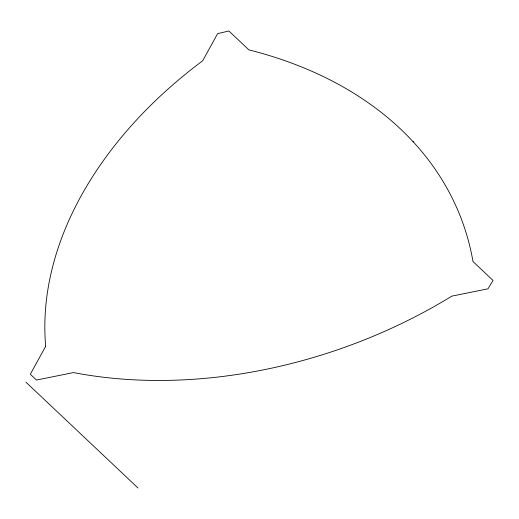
<?xml version="1.0" encoding="UTF-8"?>
<svg xmlns="http://www.w3.org/2000/svg" width="519" height="519" viewBox="0 0 519 519"><rect width="100%" height="100%" fill="white"/><g stroke="black" fill="none" stroke-linecap="round" stroke-linejoin="round"><path stroke-width="0.78" d="M413.085 141.875L413.708 141.453M25.95 382.185L138.009 488.009M45.678 346.303L30.316 374.244L36.473 380.057L73.497 372.577A413.202 290.64 -20.3 0 0 451.9 296.115L487.951 288.83L493.05 280.468L472.991 261.524A464.875 326.989 -20.3 0 0 248.873 49.876L228.873 30.991L217.604 33.651L202.689 60.775A413.189 290.634 -20.3 0 0 45.678 346.303"/></g></svg>
